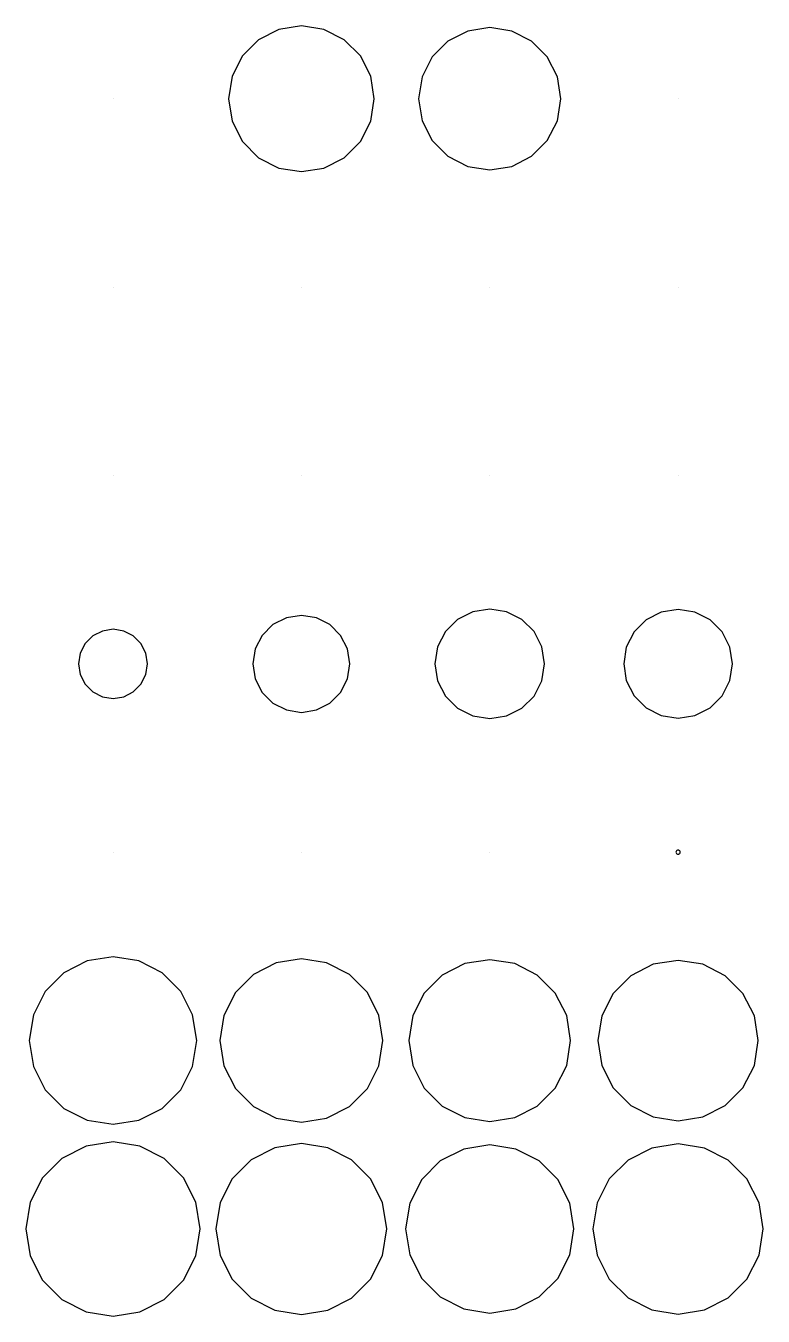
# Model space of a CAD drawing. Header units: metres. Extents: x -319 to 328, y -240 to 246.
# Drawn here: x 4.7 to 75.1, y -239.3 to -116 of the extents above; entities that cross this region are included whole.
import ezdxf

# ---------------------------------------------------------------- set-up
doc = ezdxf.new("R2010")
doc.units = ezdxf.units.M

msp = doc.modelspace()

# ---------------------------------------------------------------- linework, layer by layer
for p, q in [((28.847168, -116.374306, -415.6922), (26.90509, -117.363846, -415.6922)), ((31, -116.03333, -415.6922), (28.847168, -116.374306, -415.6922)), ((33.152832, -116.374306, -415.6922), (31, -116.03333, -415.6922)), ((35.09491, -117.363846, -415.6922), (33.152832, -116.374306, -415.6922)), ((46.89868, -116.532814, -415.6922), (45.00305, -117.49869, -415.6922)), ((49, -116.2, -415.6922), (46.89868, -116.532814, -415.6922)), ((51.10132, -116.532814, -415.6922), (49, -116.2, -415.6922)), ((52.99695, -117.49869, -415.6922), (51.10132, -116.532814, -415.6922)), ((26.90509, -117.363846, -415.6922), (25.363861, -118.9051, -415.6922)), ((36.63614, -118.9051, -415.6922), (35.09491, -117.363846, -415.6922)), ((45.00305, -117.49869, -415.6922), (43.498688, -119.00306, -415.6922)), ((54.501312, -119.00306, -415.6922), (52.99695, -117.49869, -415.6922)), ((25.363861, -118.9051, -415.6922), (24.374298, -120.84718, -415.6922)), ((37.6257, -120.84718, -415.6922), (36.63614, -118.9051, -415.6922)), ((43.498688, -119.00306, -415.6922), (42.532806, -120.89868, -415.6922)), ((55.467194, -120.89868, -415.6922), (54.501312, -119.00306, -415.6922)), ((24.374298, -120.84718, -415.6922), (24.033325, -123, -415.6922)), ((37.966675, -123, -415.6922), (37.6257, -120.84718, -415.6922)), ((42.532806, -120.89868, -415.6922), (42.200012, -123, -415.6922)), ((55.799988, -123, -415.6922), (55.467194, -120.89868, -415.6922)), ((13, -123, -415.6922), (13, -123, -415.6922)), ((13, -123, -415.6922), (13, -123, -415.6922)), ((13, -123, -415.6922), (13, -123, -415.6922)), ((13, -123, -415.6922), (13, -123, -415.6922)), ((13, -123, -415.6922), (13, -123, -415.6922)), ((13, -123, -415.6922), (13, -123, -415.6922)), ((13, -123, -415.6922), (13, -123, -415.6922)), ((13, -123, -415.6922), (13, -123, -415.6922)), ((13, -123, -415.6922), (13, -123, -415.6922)), ((13, -123, -415.6922), (13, -123, -415.6922)), ((13, -123, -415.6922), (13, -123, -415.6922)), ((13, -123, -415.6922), (13, -123, -415.6922)), ((13, -123, -415.6922), (13, -123, -415.6922)), ((13, -123, -415.6922), (13, -123, -415.6922)), ((13, -123, -415.6922), (13, -123, -415.6922)), ((13, -123, -415.6922), (13, -123, -415.6922)), ((13, -123, -415.6922), (13, -123, -415.6922)), ((13, -123, -415.6922), (13, -123, -415.6922)), ((13, -123, -415.6922), (13, -123, -415.6922)), ((13, -123, -415.6922), (13, -123, -415.6922)), ((24.033325, -123, -415.6922), (24.374298, -125.15282, -415.6922)), ((37.6257, -125.15282, -415.6922), (37.966675, -123, -415.6922)), ((42.200012, -123, -415.6922), (42.532806, -125.10132, -415.6922)), ((55.467194, -125.10132, -415.6922), (55.799988, -123, -415.6922)), ((67, -123, -415.6922), (67, -123, -415.6922)), ((67, -123, -415.6922), (67, -123, -415.6922)), ((67, -123, -415.6922), (67, -123, -415.6922)), ((67, -123, -415.6922), (67, -123, -415.6922)), ((67, -123, -415.6922), (67, -123, -415.6922)), ((67, -123, -415.6922), (67, -123, -415.6922)), ((67, -123, -415.6922), (67, -123, -415.6922)), ((67, -123, -415.6922), (67, -123, -415.6922)), ((67, -123, -415.6922), (67, -123, -415.6922)), ((67, -123, -415.6922), (67, -123, -415.6922)), ((67, -123, -415.6922), (67, -123, -415.6922)), ((67, -123, -415.6922), (67, -123, -415.6922)), ((67, -123, -415.6922), (67, -123, -415.6922)), ((67, -123, -415.6922), (67, -123, -415.6922)), ((67, -123, -415.6922), (67, -123, -415.6922)), ((67, -123, -415.6922), (67, -123, -415.6922)), ((67, -123, -415.6922), (67, -123, -415.6922)), ((67, -123, -415.6922), (67, -123, -415.6922)), ((67, -123, -415.6922), (67, -123, -415.6922)), ((67, -123, -415.6922), (67, -123, -415.6922)), ((24.374298, -125.15282, -415.6922), (25.363861, -127.0949, -415.6922)), ((36.63614, -127.0949, -415.6922), (37.6257, -125.15282, -415.6922)), ((42.532806, -125.10132, -415.6922), (43.498688, -126.99694, -415.6922)), ((54.501312, -126.99694, -415.6922), (55.467194, -125.10132, -415.6922)), ((43.498688, -126.99694, -415.6922), (45.00305, -128.50131, -415.6922)), ((52.99695, -128.50131, -415.6922), (54.501312, -126.99694, -415.6922)), ((25.363861, -127.0949, -415.6922), (26.90509, -128.63615, -415.6922)), ((35.09491, -128.63615, -415.6922), (36.63614, -127.0949, -415.6922)), ((26.90509, -128.63615, -415.6922), (28.847168, -129.6257, -415.6922)), ((33.152832, -129.6257, -415.6922), (35.09491, -128.63615, -415.6922)), ((45.00305, -128.50131, -415.6922), (46.89868, -129.4672, -415.6922)), ((51.10132, -129.4672, -415.6922), (52.99695, -128.50131, -415.6922)), ((28.847168, -129.6257, -415.6922), (31, -129.96667, -415.6922)), ((31, -129.96667, -415.6922), (33.152832, -129.6257, -415.6922)), ((46.89868, -129.4672, -415.6922), (49, -129.8, -415.6922)), ((49, -129.8, -415.6922), (51.10132, -129.4672, -415.6922)), ((13, -141, -415.6922), (13, -141, -415.6922)), ((13, -141, -415.6922), (13, -141, -415.6922)), ((13, -141, -415.6922), (13, -141, -415.6922)), ((13, -141, -415.6922), (13, -141, -415.6922)), ((13, -141, -415.6922), (13, -141, -415.6922)), ((13, -141, -415.6922), (13, -141, -415.6922)), ((13, -141, -415.6922), (13, -141, -415.6922)), ((13, -141, -415.6922), (13, -141, -415.6922)), ((13, -141, -415.6922), (13, -141, -415.6922)), ((13, -141, -415.6922), (13, -141, -415.6922)), ((13, -141, -415.6922), (13, -141, -415.6922)), ((13, -141, -415.6922), (13, -141, -415.6922)), ((13, -141, -415.6922), (13, -141, -415.6922)), ((13, -141, -415.6922), (13, -141, -415.6922)), ((13, -141, -415.6922), (13, -141, -415.6922)), ((13, -141, -415.6922), (13, -141, -415.6922)), ((13, -141, -415.6922), (13, -141, -415.6922)), ((13, -141, -415.6922), (13, -141, -415.6922)), ((13, -141, -415.6922), (13, -141, -415.6922)), ((13, -141, -415.6922), (13, -141, -415.6922)), ((31, -141, -415.6922), (31, -141, -415.6922)), ((31, -141, -415.6922), (31, -141, -415.6922)), ((31, -141, -415.6922), (31, -141, -415.6922)), ((31, -141, -415.6922), (31, -141, -415.6922)), ((31, -141, -415.6922), (31, -141, -415.6922)), ((31, -141, -415.6922), (31, -141, -415.6922)), ((31, -141, -415.6922), (31, -141, -415.6922)), ((31, -141, -415.6922), (31, -141, -415.6922)), ((31, -141, -415.6922), (31, -141, -415.6922)), ((31, -141, -415.6922), (31, -141, -415.6922)), ((31, -141, -415.6922), (31, -141, -415.6922)), ((31, -141, -415.6922), (31, -141, -415.6922)), ((31, -141, -415.6922), (31, -141, -415.6922)), ((31, -141, -415.6922), (31, -141, -415.6922)), ((31, -141, -415.6922), (31, -141, -415.6922)), ((31, -141, -415.6922), (31, -141, -415.6922)), ((31, -141, -415.6922), (31, -141, -415.6922)), ((31, -141, -415.6922), (31, -141, -415.6922)), ((31, -141, -415.6922), (31, -141, -415.6922)), ((31, -141, -415.6922), (31, -141, -415.6922)), ((49, -141, -415.6922), (49, -141, -415.6922)), ((49, -141, -415.6922), (49, -141, -415.6922)), ((49, -141, -415.6922), (49, -141, -415.6922)), ((49, -141, -415.6922), (49, -141, -415.6922)), ((49, -141, -415.6922), (49, -141, -415.6922)), ((49, -141, -415.6922), (49, -141, -415.6922)), ((49, -141, -415.6922), (49, -141, -415.6922)), ((49, -141, -415.6922), (49, -141, -415.6922)), ((49, -141, -415.6922), (49, -141, -415.6922)), ((49, -141, -415.6922), (49, -141, -415.6922)), ((49, -141, -415.6922), (49, -141, -415.6922)), ((49, -141, -415.6922), (49, -141, -415.6922)), ((49, -141, -415.6922), (49, -141, -415.6922)), ((49, -141, -415.6922), (49, -141, -415.6922)), ((49, -141, -415.6922), (49, -141, -415.6922)), ((49, -141, -415.6922), (49, -141, -415.6922)), ((49, -141, -415.6922), (49, -141, -415.6922)), ((49, -141, -415.6922), (49, -141, -415.6922)), ((49, -141, -415.6922), (49, -141, -415.6922)), ((49, -141, -415.6922), (49, -141, -415.6922)), ((67, -141, -415.6922), (67, -141, -415.6922)), ((67, -141, -415.6922), (67, -141, -415.6922)), ((67, -141, -415.6922), (67, -141, -415.6922)), ((67, -141, -415.6922), (67, -141, -415.6922)), ((67, -141, -415.6922), (67, -141, -415.6922)), ((67, -141, -415.6922), (67, -141, -415.6922)), ((67, -141, -415.6922), (67, -141, -415.6922)), ((67, -141, -415.6922), (67, -141, -415.6922)), ((67, -141, -415.6922), (67, -141, -415.6922)), ((67, -141, -415.6922), (67, -141, -415.6922)), ((67, -141, -415.6922), (67, -141, -415.6922)), ((67, -141, -415.6922), (67, -141, -415.6922)), ((67, -141, -415.6922), (67, -141, -415.6922)), ((67, -141, -415.6922), (67, -141, -415.6922)), ((67, -141, -415.6922), (67, -141, -415.6922)), ((67, -141, -415.6922), (67, -141, -415.6922)), ((67, -141, -415.6922), (67, -141, -415.6922)), ((67, -141, -415.6922), (67, -141, -415.6922)), ((67, -141, -415.6922), (67, -141, -415.6922)), ((67, -141, -415.6922), (67, -141, -415.6922)), ((13, -159, -415.6922), (13, -159, -415.6922)), ((13, -159, -415.6922), (13, -159, -415.6922)), ((13, -159, -415.6922), (13, -159, -415.6922)), ((13, -159, -415.6922), (13, -159, -415.6922)), ((13, -159, -415.6922), (13, -159, -415.6922)), ((13, -159, -415.6922), (13, -159, -415.6922)), ((13, -159, -415.6922), (13, -159, -415.6922)), ((13, -159, -415.6922), (13, -159, -415.6922)), ((13, -159, -415.6922), (13, -159, -415.6922)), ((13, -159, -415.6922), (13, -159, -415.6922)), ((13, -159, -415.6922), (13, -159, -415.6922)), ((13, -159, -415.6922), (13, -159, -415.6922)), ((13, -159, -415.6922), (13, -159, -415.6922)), ((13, -159, -415.6922), (13, -159, -415.6922)), ((13, -159, -415.6922), (13, -159, -415.6922)), ((13, -159, -415.6922), (13, -159, -415.6922)), ((13, -159, -415.6922), (13, -159, -415.6922)), ((13, -159, -415.6922), (13, -159, -415.6922)), ((13, -159, -415.6922), (13, -159, -415.6922)), ((13, -159, -415.6922), (13, -159, -415.6922)), ((31, -159, -415.6922), (31, -159, -415.6922)), ((31, -159, -415.6922), (31, -159, -415.6922)), ((31, -159, -415.6922), (31, -159, -415.6922)), ((31, -159, -415.6922), (31, -159, -415.6922)), ((31, -159, -415.6922), (31, -159, -415.6922)), ((31, -159, -415.6922), (31, -159, -415.6922)), ((31, -159, -415.6922), (31, -159, -415.6922)), ((31, -159, -415.6922), (31, -159, -415.6922)), ((31, -159, -415.6922), (31, -159, -415.6922)), ((31, -159, -415.6922), (31, -159, -415.6922)), ((31, -159, -415.6922), (31, -159, -415.6922)), ((31, -159, -415.6922), (31, -159, -415.6922)), ((31, -159, -415.6922), (31, -159, -415.6922)), ((31, -159, -415.6922), (31, -159, -415.6922)), ((31, -159, -415.6922), (31, -159, -415.6922)), ((31, -159, -415.6922), (31, -159, -415.6922)), ((31, -159, -415.6922), (31, -159, -415.6922)), ((31, -159, -415.6922), (31, -159, -415.6922)), ((31, -159, -415.6922), (31, -159, -415.6922)), ((31, -159, -415.6922), (31, -159, -415.6922)), ((49, -159, -415.6922), (49, -159, -415.6922)), ((49, -159, -415.6922), (49, -159, -415.6922)), ((49, -159, -415.6922), (49, -159, -415.6922)), ((49, -159, -415.6922), (49, -159, -415.6922)), ((49, -159, -415.6922), (49, -159, -415.6922)), ((49, -159, -415.6922), (49, -159, -415.6922)), ((49, -159, -415.6922), (49, -159, -415.6922)), ((49, -159, -415.6922), (49, -159, -415.6922)), ((49, -159, -415.6922), (49, -159, -415.6922)), ((49, -159, -415.6922), (49, -159, -415.6922)), ((49, -159, -415.6922), (49, -159, -415.6922)), ((49, -159, -415.6922), (49, -159, -415.6922)), ((49, -159, -415.6922), (49, -159, -415.6922)), ((49, -159, -415.6922), (49, -159, -415.6922)), ((49, -159, -415.6922), (49, -159, -415.6922)), ((49, -159, -415.6922), (49, -159, -415.6922)), ((49, -159, -415.6922), (49, -159, -415.6922)), ((49, -159, -415.6922), (49, -159, -415.6922)), ((49, -159, -415.6922), (49, -159, -415.6922)), ((49, -159, -415.6922), (49, -159, -415.6922)), ((67, -159, -415.6922), (67, -159, -415.6922)), ((67, -159, -415.6922), (67, -159, -415.6922)), ((67, -159, -415.6922), (67, -159, -415.6922)), ((67, -159, -415.6922), (67, -159, -415.6922)), ((67, -159, -415.6922), (67, -159, -415.6922)), ((67, -159, -415.6922), (67, -159, -415.6922)), ((67, -159, -415.6922), (67, -159, -415.6922)), ((67, -159, -415.6922), (67, -159, -415.6922)), ((67, -159, -415.6922), (67, -159, -415.6922)), ((67, -159, -415.6922), (67, -159, -415.6922)), ((67, -159, -415.6922), (67, -159, -415.6922)), ((67, -159, -415.6922), (67, -159, -415.6922)), ((67, -159, -415.6922), (67, -159, -415.6922)), ((67, -159, -415.6922), (67, -159, -415.6922)), ((67, -159, -415.6922), (67, -159, -415.6922)), ((67, -159, -415.6922), (67, -159, -415.6922)), ((67, -159, -415.6922), (67, -159, -415.6922)), ((67, -159, -415.6922), (67, -159, -415.6922)), ((67, -159, -415.6922), (67, -159, -415.6922)), ((67, -159, -415.6922), (67, -159, -415.6922)), ((29.568207, -172.59344, -415.6922), (28.27658, -173.25156, -415.6922)), ((31, -172.36667, -415.6922), (29.568207, -172.59344, -415.6922)), ((32.431793, -172.59344, -415.6922), (31, -172.36667, -415.6922)), ((33.72342, -173.25156, -415.6922), (32.431793, -172.59344, -415.6922)), ((47.382812, -172.0228, -415.6922), (45.92392, -172.76614, -415.6922)), ((49, -171.76666, -415.6922), (47.382812, -172.0228, -415.6922)), ((50.617188, -172.0228, -415.6922), (49, -171.76666, -415.6922)), ((52.07608, -172.76614, -415.6922), (50.617188, -172.0228, -415.6922)), ((65.3931, -172.0545, -415.6922), (63.943512, -172.79312, -415.6922)), ((67, -171.8, -415.6922), (65.3931, -172.0545, -415.6922)), ((68.6069, -172.0545, -415.6922), (67, -171.8, -415.6922)), ((70.05649, -172.79312, -415.6922), (68.6069, -172.0545, -415.6922)), ((13, -173.7, -415.6922), (11.980255, -173.86151, -415.6922)), ((14.019745, -173.86151, -415.6922), (13, -173.7, -415.6922)), ((28.27658, -173.25156, -415.6922), (27.251556, -174.2766, -415.6922)), ((34.748444, -174.2766, -415.6922), (33.72342, -173.25156, -415.6922)), ((45.92392, -172.76614, -415.6922), (44.766144, -173.92392, -415.6922)), ((53.233856, -173.92392, -415.6922), (52.07608, -172.76614, -415.6922)), ((63.943512, -172.79312, -415.6922), (62.79312, -173.94351, -415.6922)), ((71.20688, -173.94351, -415.6922), (70.05649, -172.79312, -415.6922)), ((10.330231, -175.0603, -415.6922), (9.861511, -175.98026, -415.6922)), ((11.060303, -174.33025, -415.6922), (10.330231, -175.0603, -415.6922)), ((11.980255, -173.86151, -415.6922), (11.060303, -174.33025, -415.6922)), ((14.939697, -174.33025, -415.6922), (14.019745, -173.86151, -415.6922)), ((15.669769, -175.0603, -415.6922), (14.939697, -174.33025, -415.6922)), ((16.138489, -175.98026, -415.6922), (15.669769, -175.0603, -415.6922)), ((27.251556, -174.2766, -415.6922), (26.593445, -175.56822, -415.6922)), ((35.406555, -175.56822, -415.6922), (34.748444, -174.2766, -415.6922)), ((44.766144, -173.92392, -415.6922), (44.022797, -175.38281, -415.6922)), ((53.977203, -175.38281, -415.6922), (53.233856, -173.92392, -415.6922)), ((62.79312, -173.94351, -415.6922), (62.054504, -175.39311, -415.6922)), ((71.945496, -175.39311, -415.6922), (71.20688, -173.94351, -415.6922)), ((9.861511, -175.98026, -415.6922), (9.700012, -177, -415.6922)), ((16.299988, -177, -415.6922), (16.138489, -175.98026, -415.6922)), ((26.593445, -175.56822, -415.6922), (26.366669, -177, -415.6922)), ((35.63333, -177, -415.6922), (35.406555, -175.56822, -415.6922)), ((44.022797, -175.38281, -415.6922), (43.766663, -177, -415.6922)), ((54.233337, -177, -415.6922), (53.977203, -175.38281, -415.6922)), ((62.054504, -175.39311, -415.6922), (61.799988, -177, -415.6922)), ((72.20001, -177, -415.6922), (71.945496, -175.39311, -415.6922)), ((9.700012, -177, -415.6922), (9.861511, -178.01976, -415.6922)), ((16.138489, -178.01976, -415.6922), (16.299988, -177, -415.6922)), ((26.366669, -177, -415.6922), (26.593445, -178.43178, -415.6922)), ((35.406555, -178.43178, -415.6922), (35.63333, -177, -415.6922)), ((43.766663, -177, -415.6922), (44.022797, -178.61719, -415.6922)), ((53.977203, -178.61719, -415.6922), (54.233337, -177, -415.6922)), ((61.799988, -177, -415.6922), (62.054504, -178.60689, -415.6922)), ((71.945496, -178.60689, -415.6922), (72.20001, -177, -415.6922)), ((9.861511, -178.01976, -415.6922), (10.330231, -178.9397, -415.6922)), ((15.669769, -178.9397, -415.6922), (16.138489, -178.01976, -415.6922)), ((26.593445, -178.43178, -415.6922), (27.251556, -179.7234, -415.6922)), ((34.748444, -179.7234, -415.6922), (35.406555, -178.43178, -415.6922)), ((44.022797, -178.61719, -415.6922), (44.766144, -180.07608, -415.6922)), ((53.233856, -180.07608, -415.6922), (53.977203, -178.61719, -415.6922)), ((62.054504, -178.60689, -415.6922), (62.79312, -180.05649, -415.6922)), ((71.20688, -180.05649, -415.6922), (71.945496, -178.60689, -415.6922)), ((10.330231, -178.9397, -415.6922), (11.060303, -179.66975, -415.6922)), ((11.060303, -179.66975, -415.6922), (11.980255, -180.13849, -415.6922)), ((14.019745, -180.13849, -415.6922), (14.939697, -179.66975, -415.6922)), ((14.939697, -179.66975, -415.6922), (15.669769, -178.9397, -415.6922)), ((27.251556, -179.7234, -415.6922), (28.27658, -180.74844, -415.6922)), ((33.72342, -180.74844, -415.6922), (34.748444, -179.7234, -415.6922)), ((11.980255, -180.13849, -415.6922), (13, -180.3, -415.6922)), ((13, -180.3, -415.6922), (14.019745, -180.13849, -415.6922)), ((28.27658, -180.74844, -415.6922), (29.568207, -181.40656, -415.6922)), ((32.431793, -181.40656, -415.6922), (33.72342, -180.74844, -415.6922)), ((44.766144, -180.07608, -415.6922), (45.92392, -181.23386, -415.6922)), ((45.92392, -181.23386, -415.6922), (47.382812, -181.9772, -415.6922)), ((50.617188, -181.9772, -415.6922), (52.07608, -181.23386, -415.6922)), ((52.07608, -181.23386, -415.6922), (53.233856, -180.07608, -415.6922)), ((62.79312, -180.05649, -415.6922), (63.943512, -181.20688, -415.6922)), ((63.943512, -181.20688, -415.6922), (65.3931, -181.9455, -415.6922)), ((68.6069, -181.9455, -415.6922), (70.05649, -181.2069, -415.6922)), ((70.05649, -181.2069, -415.6922), (71.20688, -180.05649, -415.6922)), ((29.568207, -181.40656, -415.6922), (31, -181.63333, -415.6922)), ((31, -181.63333, -415.6922), (32.431793, -181.40656, -415.6922)), ((47.382812, -181.9772, -415.6922), (49, -182.23334, -415.6922)), ((49, -182.23334, -415.6922), (50.617188, -181.9772, -415.6922)), ((65.3931, -181.9455, -415.6922), (67, -182.2, -415.6922)), ((67, -182.2, -415.6922), (68.6069, -181.9455, -415.6922)), ((66.9382, -194.80978, -415.6922), (66.88245, -194.8382, -415.6922)), ((67, -194.8, -415.6922), (66.9382, -194.80978, -415.6922)), ((67.0618, -194.80978, -415.6922), (67, -194.8, -415.6922)), ((67.11755, -194.8382, -415.6922), (67.0618, -194.80978, -415.6922)), ((13, -195, -415.6922), (13, -195, -415.6922)), ((13, -195, -415.6922), (13, -195, -415.6922)), ((13, -195, -415.6922), (13, -195, -415.6922)), ((13, -195, -415.6922), (13, -195, -415.6922)), ((13, -195, -415.6922), (13, -195, -415.6922)), ((13, -195, -415.6922), (13, -195, -415.6922)), ((13, -195, -415.6922), (13, -195, -415.6922)), ((13, -195, -415.6922), (13, -195, -415.6922)), ((13, -195, -415.6922), (13, -195, -415.6922)), ((13, -195, -415.6922), (13, -195, -415.6922)), ((13, -195, -415.6922), (13, -195, -415.6922)), ((13, -195, -415.6922), (13, -195, -415.6922)), ((13, -195, -415.6922), (13, -195, -415.6922)), ((13, -195, -415.6922), (13, -195, -415.6922)), ((13, -195, -415.6922), (13, -195, -415.6922)), ((13, -195, -415.6922), (13, -195, -415.6922)), ((13, -195, -415.6922), (13, -195, -415.6922)), ((13, -195, -415.6922), (13, -195, -415.6922)), ((13, -195, -415.6922), (13, -195, -415.6922)), ((13, -195, -415.6922), (13, -195, -415.6922)), ((31, -195, -415.6922), (31, -195, -415.6922)), ((31, -195, -415.6922), (31, -195, -415.6922)), ((31, -195, -415.6922), (31, -195, -415.6922)), ((31, -195, -415.6922), (31, -195, -415.6922)), ((31, -195, -415.6922), (31, -195, -415.6922)), ((31, -195, -415.6922), (31, -195, -415.6922)), ((31, -195, -415.6922), (31, -195, -415.6922)), ((31, -195, -415.6922), (31, -195, -415.6922)), ((31, -195, -415.6922), (31, -195, -415.6922)), ((31, -195, -415.6922), (31, -195, -415.6922)), ((31, -195, -415.6922), (31, -195, -415.6922)), ((31, -195, -415.6922), (31, -195, -415.6922)), ((31, -195, -415.6922), (31, -195, -415.6922)), ((31, -195, -415.6922), (31, -195, -415.6922)), ((31, -195, -415.6922), (31, -195, -415.6922)), ((31, -195, -415.6922), (31, -195, -415.6922)), ((31, -195, -415.6922), (31, -195, -415.6922)), ((31, -195, -415.6922), (31, -195, -415.6922)), ((31, -195, -415.6922), (31, -195, -415.6922)), ((31, -195, -415.6922), (31, -195, -415.6922)), ((49, -195, -415.6922), (49, -195, -415.6922)), ((49, -195, -415.6922), (49, -195, -415.6922)), ((49, -195, -415.6922), (49, -195, -415.6922)), ((49, -195, -415.6922), (49, -195, -415.6922)), ((49, -195, -415.6922), (49, -195, -415.6922)), ((49, -195, -415.6922), (49, -195, -415.6922)), ((49, -195, -415.6922), (49, -195, -415.6922)), ((49, -195, -415.6922), (49, -195, -415.6922)), ((49, -195, -415.6922), (49, -195, -415.6922)), ((49, -195, -415.6922), (49, -195, -415.6922)), ((49, -195, -415.6922), (49, -195, -415.6922)), ((49, -195, -415.6922), (49, -195, -415.6922)), ((49, -195, -415.6922), (49, -195, -415.6922)), ((49, -195, -415.6922), (49, -195, -415.6922)), ((49, -195, -415.6922), (49, -195, -415.6922)), ((49, -195, -415.6922), (49, -195, -415.6922)), ((49, -195, -415.6922), (49, -195, -415.6922)), ((49, -195, -415.6922), (49, -195, -415.6922)), ((49, -195, -415.6922), (49, -195, -415.6922)), ((49, -195, -415.6922), (49, -195, -415.6922)), ((66.809784, -194.9382, -415.6922), (66.79999, -195, -415.6922)), ((66.79999, -195, -415.6922), (66.809784, -195.0618, -415.6922)), ((66.838196, -194.88245, -415.6922), (66.809784, -194.9382, -415.6922)), ((66.809784, -195.0618, -415.6922), (66.838196, -195.11755, -415.6922)), ((66.88245, -194.8382, -415.6922), (66.838196, -194.88245, -415.6922)), ((66.838196, -195.11755, -415.6922), (66.88245, -195.1618, -415.6922)), ((66.88245, -195.1618, -415.6922), (66.9382, -195.19022, -415.6922)), ((66.9382, -195.19022, -415.6922), (67, -195.2, -415.6922)), ((67, -195.2, -415.6922), (67.0618, -195.19022, -415.6922)), ((67.0618, -195.19022, -415.6922), (67.11755, -195.1618, -415.6922)), ((67.161804, -194.88245, -415.6922), (67.11755, -194.8382, -415.6922)), ((67.11755, -195.1618, -415.6922), (67.161804, -195.11755, -415.6922)), ((67.190216, -194.9382, -415.6922), (67.161804, -194.88245, -415.6922)), ((67.161804, -195.11755, -415.6922), (67.190216, -195.0618, -415.6922)), ((67.20001, -195, -415.6922), (67.190216, -194.9382, -415.6922)), ((67.190216, -195.0618, -415.6922), (67.20001, -195, -415.6922)), ((10.527863, -205.39154, -415.6922), (8.29773, -206.52786, -415.6922)), ((13, -205, -415.6922), (10.527863, -205.39154, -415.6922)), ((15.472137, -205.39154, -415.6922), (13, -205, -415.6922)), ((17.70227, -206.52786, -415.6922), (15.472137, -205.39154, -415.6922)), ((28.58966, -205.58176, -415.6922), (26.415283, -206.68967, -415.6922)), ((31, -205.2, -415.6922), (28.58966, -205.58176, -415.6922)), ((33.41034, -205.58176, -415.6922), (31, -205.2, -415.6922)), ((35.584717, -206.68967, -415.6922), (33.41034, -205.58176, -415.6922)), ((46.61026, -205.64517, -415.6922), (44.454468, -206.7436, -415.6922)), ((49, -205.26666, -415.6922), (46.61026, -205.64517, -415.6922)), ((51.38974, -205.64517, -415.6922), (49, -205.26666, -415.6922)), ((53.545532, -206.7436, -415.6922), (51.38974, -205.64517, -415.6922)), ((64.63086, -205.70856, -415.6922), (62.493652, -206.79753, -415.6922)), ((67, -205.33333, -415.6922), (64.63086, -205.70856, -415.6922)), ((69.36914, -205.70856, -415.6922), (67, -205.33333, -415.6922)), ((71.50635, -206.79753, -415.6922), (69.36914, -205.70856, -415.6922)), ((8.29773, -206.52786, -415.6922), (6.527863, -208.29771, -415.6922)), ((19.472137, -208.29771, -415.6922), (17.70227, -206.52786, -415.6922)), ((26.415283, -206.68967, -415.6922), (24.689667, -208.41528, -415.6922)), ((37.310333, -208.41528, -415.6922), (35.584717, -206.68967, -415.6922)), ((44.454468, -206.7436, -415.6922), (42.74359, -208.45447, -415.6922)), ((55.25641, -208.45447, -415.6922), (53.545532, -206.7436, -415.6922)), ((62.493652, -206.79753, -415.6922), (60.797546, -208.49365, -415.6922)), ((73.20245, -208.49365, -415.6922), (71.50635, -206.79753, -415.6922)), ((6.527863, -208.29771, -415.6922), (5.39154, -210.52786, -415.6922)), ((20.60846, -210.52786, -415.6922), (19.472137, -208.29771, -415.6922)), ((24.689667, -208.41528, -415.6922), (23.581757, -210.58966, -415.6922)), ((38.418243, -210.58966, -415.6922), (37.310333, -208.41528, -415.6922)), ((42.74359, -208.45447, -415.6922), (41.645172, -210.61026, -415.6922)), ((56.354828, -210.61026, -415.6922), (55.25641, -208.45447, -415.6922)), ((60.797546, -208.49365, -415.6922), (59.708557, -210.63087, -415.6922)), ((74.29144, -210.63087, -415.6922), (73.20245, -208.49365, -415.6922)), ((5.39154, -210.52786, -415.6922), (5, -213, -415.6922)), ((21, -213, -415.6922), (20.60846, -210.52786, -415.6922)), ((23.581757, -210.58966, -415.6922), (23.200012, -213, -415.6922)), ((38.799988, -213, -415.6922), (38.418243, -210.58966, -415.6922)), ((41.645172, -210.61026, -415.6922), (41.266663, -213, -415.6922)), ((56.733337, -213, -415.6922), (56.354828, -210.61026, -415.6922)), ((59.708557, -210.63087, -415.6922), (59.333344, -213, -415.6922)), ((74.66666, -213, -415.6922), (74.29144, -210.63087, -415.6922)), ((5, -213, -415.6922), (5.39154, -215.47214, -415.6922)), ((20.60846, -215.47214, -415.6922), (21, -213, -415.6922)), ((23.200012, -213, -415.6922), (23.581757, -215.41034, -415.6922)), ((38.418243, -215.41034, -415.6922), (38.799988, -213, -415.6922)), ((41.266663, -213, -415.6922), (41.645172, -215.38972, -415.6922)), ((56.354828, -215.38972, -415.6922), (56.733337, -213, -415.6922)), ((59.333344, -213, -415.6922), (59.708557, -215.36913, -415.6922)), ((74.29144, -215.36913, -415.6922), (74.66666, -213, -415.6922)), ((5.39154, -215.47214, -415.6922), (6.527863, -217.70229, -415.6922)), ((19.472137, -217.70229, -415.6922), (20.60846, -215.47214, -415.6922)), ((23.581757, -215.41034, -415.6922), (24.689667, -217.58472, -415.6922)), ((37.310333, -217.58472, -415.6922), (38.418243, -215.41034, -415.6922)), ((41.645172, -215.38972, -415.6922), (42.74359, -217.54553, -415.6922)), ((55.25641, -217.54553, -415.6922), (56.354828, -215.38972, -415.6922)), ((59.708557, -215.36913, -415.6922), (60.797546, -217.50635, -415.6922)), ((73.20245, -217.50635, -415.6922), (74.29144, -215.36913, -415.6922)), ((6.527863, -217.70229, -415.6922), (8.29773, -219.47214, -415.6922)), ((17.70227, -219.47214, -415.6922), (19.472137, -217.70229, -415.6922)), ((24.689667, -217.58472, -415.6922), (26.415283, -219.31033, -415.6922)), ((35.584717, -219.31033, -415.6922), (37.310333, -217.58472, -415.6922)), ((42.74359, -217.54553, -415.6922), (44.454468, -219.2564, -415.6922)), ((53.545532, -219.2564, -415.6922), (55.25641, -217.54553, -415.6922)), ((60.797546, -217.50635, -415.6922), (62.493652, -219.20245, -415.6922)), ((71.50635, -219.20247, -415.6922), (73.20245, -217.50635, -415.6922)), ((8.29773, -219.47214, -415.6922), (10.527863, -220.60846, -415.6922)), ((15.472137, -220.60846, -415.6922), (17.70227, -219.47214, -415.6922)), ((26.415283, -219.31033, -415.6922), (28.58966, -220.41824, -415.6922)), ((33.41034, -220.41824, -415.6922), (35.584717, -219.31033, -415.6922)), ((44.454468, -219.2564, -415.6922), (46.61026, -220.35483, -415.6922)), ((51.38974, -220.35483, -415.6922), (53.545532, -219.2564, -415.6922)), ((62.493652, -219.20245, -415.6922), (64.63086, -220.29143, -415.6922)), ((69.36914, -220.29143, -415.6922), (71.50635, -219.20247, -415.6922)), ((10.527863, -220.60846, -415.6922), (13, -221, -415.6922)), ((13, -221, -415.6922), (15.472137, -220.60846, -415.6922)), ((28.58966, -220.41824, -415.6922), (31, -220.8, -415.6922)), ((31, -220.8, -415.6922), (33.41034, -220.41824, -415.6922)), ((46.61026, -220.35483, -415.6922), (49, -220.73334, -415.6922)), ((49, -220.73334, -415.6922), (51.38974, -220.35483, -415.6922)), ((64.63086, -220.29143, -415.6922), (67, -220.66667, -415.6922)), ((67, -220.66667, -415.6922), (69.36914, -220.29143, -415.6922)), ((10.424866, -223.07452, -415.6922), (8.101776, -224.2582, -415.6922)), ((13, -222.66667, -415.6922), (10.424866, -223.07452, -415.6922)), ((15.575134, -223.07452, -415.6922), (13, -222.66667, -415.6922)), ((17.898224, -224.2582, -415.6922), (15.575134, -223.07452, -415.6922)), ((31, -222.83333, -415.6922), (28.476349, -223.23303, -415.6922)), ((33.52365, -223.23303, -415.6922), (31, -222.83333, -415.6922)), ((49, -222.96667, -415.6922), (46.51758, -223.35985, -415.6922)), ((51.48242, -223.35985, -415.6922), (49, -222.96667, -415.6922)), ((67, -222.86667, -415.6922), (64.486664, -223.26474, -415.6922)), ((69.513336, -223.26474, -415.6922), (67, -222.86667, -415.6922)), ((8.101776, -224.2582, -415.6922), (6.258179, -226.10179, -415.6922)), ((19.741821, -226.10179, -415.6922), (17.898224, -224.2582, -415.6922)), ((26.199768, -224.39304, -415.6922), (24.393036, -226.19975, -415.6922)), ((28.476349, -223.23303, -415.6922), (26.199768, -224.39304, -415.6922)), ((35.800232, -224.39304, -415.6922), (33.52365, -223.23303, -415.6922)), ((37.606964, -226.19975, -415.6922), (35.800232, -224.39304, -415.6922)), ((46.51758, -223.35985, -415.6922), (44.278137, -224.5009, -415.6922)), ((53.721863, -224.5009, -415.6922), (51.48242, -223.35985, -415.6922)), ((64.486664, -223.26474, -415.6922), (62.21936, -224.42, -415.6922)), ((71.78064, -224.42, -415.6922), (69.513336, -223.26474, -415.6922)), ((44.278137, -224.5009, -415.6922), (42.500885, -226.27812, -415.6922)), ((55.499115, -226.27812, -415.6922), (53.721863, -224.5009, -415.6922)), ((62.21936, -224.42, -415.6922), (60.419983, -226.21935, -415.6922)), ((73.58002, -226.21935, -415.6922), (71.78064, -224.42, -415.6922)), ((6.258179, -226.10179, -415.6922), (5.074524, -228.42487, -415.6922)), ((20.925476, -228.42487, -415.6922), (19.741821, -226.10179, -415.6922)), ((24.393036, -226.19975, -415.6922), (23.233032, -228.47636, -415.6922)), ((38.766968, -228.47636, -415.6922), (37.606964, -226.19975, -415.6922)), ((42.500885, -226.27812, -415.6922), (41.359833, -228.51756, -415.6922)), ((56.640167, -228.51756, -415.6922), (55.499115, -226.27812, -415.6922)), ((60.419983, -226.21935, -415.6922), (59.26474, -228.48666, -415.6922)), ((74.73526, -228.48666, -415.6922), (73.58002, -226.21935, -415.6922)), ((5.074524, -228.42487, -415.6922), (4.666657, -231, -415.6922)), ((21.333344, -231, -415.6922), (20.925476, -228.42487, -415.6922)), ((23.233032, -228.47636, -415.6922), (22.833344, -231, -415.6922)), ((39.166656, -231, -415.6922), (38.766968, -228.47636, -415.6922)), ((41.359833, -228.51756, -415.6922), (40.966675, -231, -415.6922)), ((57.033325, -231, -415.6922), (56.640167, -228.51756, -415.6922)), ((59.26474, -228.48666, -415.6922), (58.86667, -231, -415.6922)), ((75.13333, -231, -415.6922), (74.73526, -228.48666, -415.6922)), ((4.666657, -231, -415.6922), (5.074524, -233.57513, -415.6922)), ((20.925476, -233.57513, -415.6922), (21.333344, -231, -415.6922)), ((22.833344, -231, -415.6922), (23.233032, -233.52364, -415.6922)), ((38.766968, -233.52364, -415.6922), (39.166656, -231, -415.6922)), ((40.966675, -231, -415.6922), (41.359833, -233.48244, -415.6922)), ((56.640167, -233.48244, -415.6922), (57.033325, -231, -415.6922)), ((58.86667, -231, -415.6922), (59.26474, -233.51334, -415.6922)), ((74.73526, -233.51334, -415.6922), (75.13333, -231, -415.6922)), ((5.074524, -233.57513, -415.6922), (6.258179, -235.89821, -415.6922)), ((19.741821, -235.89821, -415.6922), (20.925476, -233.57513, -415.6922)), ((23.233032, -233.52364, -415.6922), (24.393036, -235.80025, -415.6922)), ((37.606964, -235.80025, -415.6922), (38.766968, -233.52364, -415.6922)), ((41.359833, -233.48244, -415.6922), (42.500885, -235.72188, -415.6922)), ((55.499115, -235.72188, -415.6922), (56.640167, -233.48244, -415.6922)), ((59.26474, -233.51334, -415.6922), (60.419983, -235.78065, -415.6922)), ((73.58002, -235.78065, -415.6922), (74.73526, -233.51334, -415.6922)), ((6.258179, -235.89821, -415.6922), (8.101776, -237.7418, -415.6922)), ((17.898193, -237.7418, -415.6922), (19.741821, -235.89821, -415.6922)), ((24.393036, -235.80025, -415.6922), (26.199738, -237.60696, -415.6922)), ((35.800232, -237.60698, -415.6922), (37.606964, -235.80025, -415.6922)), ((42.500885, -235.72188, -415.6922), (44.278137, -237.4991, -415.6922)), ((53.721863, -237.4991, -415.6922), (55.499115, -235.72188, -415.6922)), ((60.419983, -235.78065, -415.6922), (62.21936, -237.58, -415.6922)), ((71.78064, -237.58, -415.6922), (73.58002, -235.78065, -415.6922)), ((8.101776, -237.7418, -415.6922), (10.424866, -238.92548, -415.6922)), ((15.575134, -238.92548, -415.6922), (17.898193, -237.7418, -415.6922)), ((26.199738, -237.60696, -415.6922), (28.476349, -238.76697, -415.6922)), ((33.52365, -238.76697, -415.6922), (35.800232, -237.60698, -415.6922)), ((44.278137, -237.4991, -415.6922), (46.517548, -238.64015, -415.6922)), ((51.482452, -238.64015, -415.6922), (53.721863, -237.4991, -415.6922)), ((62.21936, -237.58, -415.6922), (64.486664, -238.73526, -415.6922)), ((69.513336, -238.73526, -415.6922), (71.78064, -237.58, -415.6922)), ((10.424866, -238.92548, -415.6922), (13, -239.33333, -415.6922)), ((13, -239.33333, -415.6922), (15.575134, -238.92548, -415.6922)), ((28.476349, -238.76697, -415.6922), (31, -239.16667, -415.6922)), ((31, -239.16667, -415.6922), (33.52365, -238.76697, -415.6922)), ((46.517548, -238.64015, -415.6922), (49, -239.03334, -415.6922)), ((49, -239.03334, -415.6922), (51.482452, -238.64015, -415.6922)), ((64.486664, -238.73526, -415.6922), (67, -239.13333, -415.6922)), ((67, -239.13333, -415.6922), (69.513336, -238.73526, -415.6922))]:
    msp.add_line(p, q)

doc.saveas('drawing.dxf')
